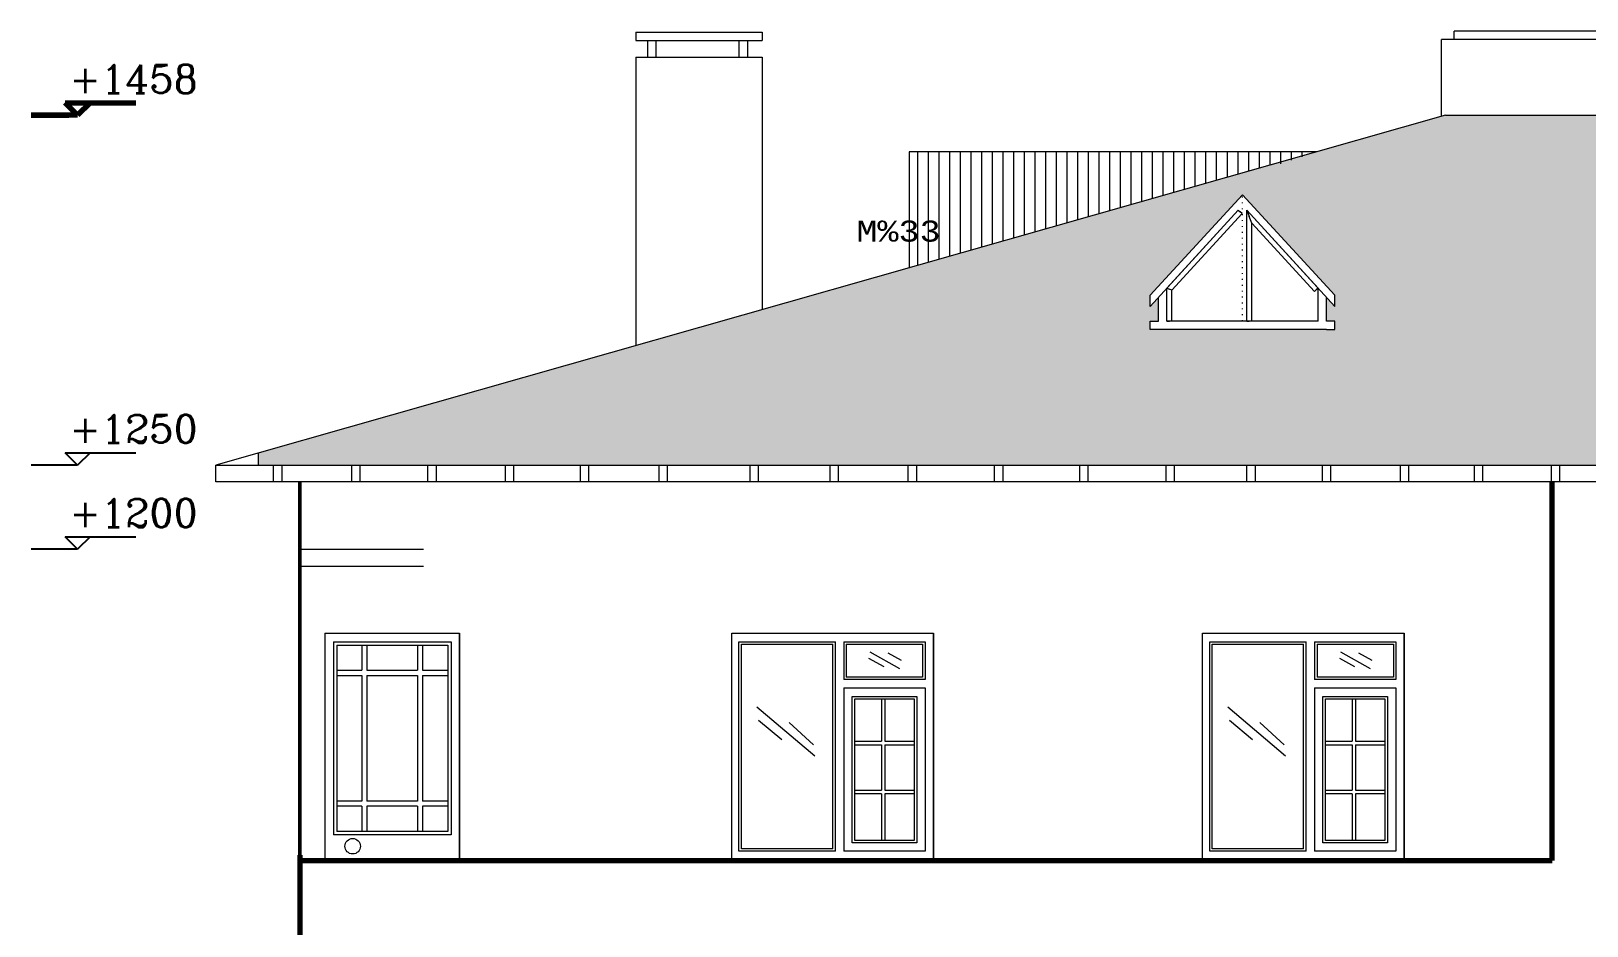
# Model space of a CAD drawing. Header units: millimetres. Extents: x 35860 to 71103, y -11298 to -8385.
# Drawn here: x 63281 to 64206, y -9587 to -9055 of the extents above; entities that cross this region are included whole.
import ezdxf
from ezdxf.enums import TextEntityAlignment as Align

# ---------------------------------------------------------------- set-up
doc = ezdxf.new("R2010")
doc.units = ezdxf.units.MM
doc.header["$MEASUREMENT"] = 0
doc.linetypes.add('NOKTA1', pattern=[3.5, 0.5, -3])
doc.layers.get('0').update_dxf_attribs({"lineweight": 15})
for name, color, linetype, lineweight in [('02', 2, 'Continuous', 20), ('03_Yazı', 1, 'Continuous', 30), ('05', 4, 'Continuous', 50), ('07', 3, 'Continuous', 70)]:
    doc.layers.add(name, color=color, linetype=linetype, lineweight=lineweight)
doc.layers.add('RAK', color=110, linetype='Continuous')
doc.styles.add('C', font='')
doc.styles.add('ROMANC', font='romanc', dxfattribs={"height": 0.11})
doc.styles.get('C').set_extended_font_data('Courier New Tur')

msp = doc.modelspace()

# ---------------------------------------------------------------- hatches: boundary and pattern name
h = msp.add_hatch()
h.set_pattern_fill('AR-RSHKE,_O', color=256, scale=0.075)
h.set_pattern_definition([(0, (39.932, 0), (48.5775, 22.86), [11.43, -9.525, 13.335, -5.715, 17.145, -7.62]), (0, (51.362, 0.952), (48.5775, 22.86), [9.525, -36.195, 7.62, -11.43]), (0, (74.222, -1.429), (48.5775, 22.86), [5.715, -59.055]), (90, (39.932, 0), (-16.1925, 22.86), [21.9075, -69.5325]), (90, (51.362, 0), (-16.1925, 22.86), [21.43125, -70.00875]), (90, (60.887, 0), (-16.1925, 22.86), [20.0025, -71.4375]), (90, (74.222, -1.429), (-16.1925, 22.86), [21.9075, -69.5325]), (90, (79.937, -1.429), (-16.1925, 22.86), [21.9075, -69.5325]), (90, (97.082, 0), (-16.1925, 22.86), [20.955, -70.485])])
h.paths.add_polyline_path([(64397.65, -9105.42), (64122.36, -9105.42), (63416.29, -9306.18), (63416.29, -9313.42), (65027.88, -9313.42), (65090.8, -9313.42)])
h.paths.add_polyline_path([(64416.55, -9212.36), (64471.55, -9152.78), (64526.55, -9212.36), (64526.55, -9219.15), (64521.55, -9213.69), (64521.55, -9227.78), (64526.55, -9227.78), (64526.55, -9232.78), (64521.55, -9232.78), (64421.55, -9232.78), (64416.55, -9232.78), (64416.55, -9227.78), (64421.55, -9227.78), (64421.55, -9213.69), (64416.55, -9219.15)], flags=16)
h.paths.add_polyline_path([(64429.55, -9209.4), (64429.55, -9227.78), (64471.55, -9227.78), (64471.55, -9164.15), (64471.26, -9163.88)], flags=0)
h.paths.add_polyline_path([(64474.05, -9161.85), (64516.55, -9208.23), (64514.34, -9210.26), (64477.05, -9169.57), (64477.05, -9227.78), (64474.05, -9227.78)], flags=0)
h.paths.add_polyline_path([(64056.55, -9212.36), (64056.55, -9219.15), (64051.55, -9213.69), (64051.55, -9227.78), (64056.55, -9227.78), (64056.55, -9232.78), (64051.55, -9232.78), (63951.55, -9232.78), (63946.55, -9232.78), (63946.55, -9227.78), (63951.55, -9227.78), (63951.55, -9213.69), (63946.55, -9219.15), (63946.55, -9212.36), (64001.55, -9152.78)], flags=16)
h.paths.add_polyline_path([(63959.55, -9209.4), (63959.55, -9227.78), (64001.55, -9227.78), (64001.55, -9164.15), (64001.26, -9163.88)], flags=0)
h.paths.add_polyline_path([(64046.55, -9208.23), (64044.34, -9210.26), (64007.05, -9169.57), (64007.05, -9227.78), (64004.05, -9227.78), (64004.05, -9161.85)], flags=0)

# ---------------------------------------------------------------- linework, layer by layer
for p, q in [((63640.8, -9055.94), (63640.8, -9060.94)), ((63640.8, -9055.94), (63715.8, -9055.94)), ((63715.8, -9055.94), (63715.8, -9060.94)), ((63640.8, -9060.94), (63715.8, -9060.94)), ((63647.78, -9070.94), (63647.78, -9060.94)), ((63652.78, -9070.94), (63652.78, -9060.94)), ((63702.23, -9070.94), (63702.23, -9060.94)), ((63707.23, -9070.94), (63707.23, -9060.94)), ((63640.8, -9070.94), (63715.8, -9070.94)), ((63640.8, -9070.94), (63640.8, -9242.34)), ((63715.8, -9070.94), (63715.8, -9221.02)), ((64122.36, -9105.42), (63390.8, -9313.42)), ((64122.36, -9105.42), (64397.65, -9105.42)), ((63416.29, -9313.42), (63416.29, -9306.18)), ((63390.8, -9323.42), (63390.8, -9313.42)), ((63390.8, -9313.42), (65027.88, -9313.42)), ((63399.14, -9313.42), (63421.64, -9313.42)), ((63425.29, -9323.42), (63425.29, -9313.42)), ((63430.29, -9323.42), (63430.29, -9313.42)), ((63471.73, -9323.42), (63471.73, -9313.42)), ((63476.73, -9323.42), (63476.73, -9313.42)), ((63517.08, -9323.42), (63517.08, -9313.42)), ((63522.08, -9323.42), (63522.08, -9313.42)), ((63563.16, -9323.42), (63563.16, -9313.42)), ((63568.16, -9323.42), (63568.16, -9313.42)), ((63607.79, -9323.42), (63607.79, -9313.42)), ((63612.79, -9323.42), (63612.79, -9313.42)), ((63654.59, -9323.42), (63654.59, -9313.42)), ((63659.59, -9323.42), (63659.59, -9313.42)), ((63708.65, -9323.42), (63708.65, -9313.42)), ((63713.65, -9323.42), (63713.65, -9313.42)), ((63756.27, -9323.42), (63756.27, -9313.42)), ((63761.27, -9323.42), (63761.27, -9313.42)), ((63802.75, -9323.42), (63802.75, -9313.42)), ((63807.75, -9323.42), (63807.75, -9313.42)), ((63854.14, -9323.42), (63854.14, -9313.42)), ((63859.14, -9323.42), (63859.14, -9313.42)), ((63904.7, -9323.42), (63904.7, -9313.42)), ((63909.7, -9323.42), (63909.7, -9313.42)), ((63956.09, -9323.42), (63956.09, -9313.42)), ((63961.09, -9323.42), (63961.09, -9313.42)), ((64004.21, -9323.42), (64004.21, -9313.42)), ((64009.21, -9323.42), (64009.21, -9313.42)), ((64049.06, -9323.42), (64049.06, -9313.42)), ((64054.06, -9323.42), (64054.06, -9313.42)), ((64095.55, -9323.42), (64095.55, -9313.42)), ((64100.55, -9323.42), (64100.55, -9313.42)), ((64139.59, -9323.42), (64139.59, -9313.42)), ((64144.59, -9323.42), (64144.59, -9313.42)), ((64185.27, -9323.42), (64185.27, -9313.42)), ((64190.27, -9323.42), (64190.27, -9313.42)), ((63440.8, -9323.42), (63390.8, -9323.42)), ((65040.8, -9323.42), (63440.8, -9323.42)), ((63281.03, -9363.42), (63303.53, -9363.42)), ((63440.8, -9363.42), (63514.43, -9363.42)), ((63440.8, -9373.42), (63514.43, -9373.42)), ((63455.8, -9413.42), (63535.8, -9413.42)), ((63455.8, -9413.42), (63535.8, -9413.42)), ((63455.8, -9413.42), (63535.8, -9413.42)), ((63455.8, -9413.42), (63455.8, -9548.42)), ((63460.8, -9418.42), (63460.8, -9533.23)), ((63460.8, -9418.42), (63530.8, -9418.42)), ((63460.8, -9418.42), (63460.8, -9533.23)), ((63460.8, -9418.42), (63530.8, -9418.42)), ((63460.8, -9418.42), (63460.8, -9533.23)), ((63460.8, -9418.42), (63530.8, -9418.42)), ((63530.8, -9418.42), (63530.8, -9533.23)), ((63530.8, -9418.42), (63530.8, -9533.23)), ((63530.8, -9418.42), (63530.8, -9533.23)), ((63535.8, -9548.42), (63535.8, -9413.42)), ((63535.8, -9548.42), (63535.8, -9413.42)), ((63535.8, -9548.04), (63535.8, -9413.42)), ((63535.8, -9548.42), (63535.8, -9413.42)), ((63535.8, -9548.42), (63535.8, -9413.42)), ((63535.8, -9548.04), (63535.8, -9413.42)), ((63535.8, -9413.42), (63535.8, -9548.42)), ((63535.8, -9413.42), (63535.8, -9548.42)), ((63535.8, -9413.42), (63535.8, -9548.42)), ((63697.8, -9548.42), (63697.8, -9413.42)), ((63697.8, -9548.42), (63697.8, -9413.42)), ((63697.8, -9548.04), (63697.8, -9413.42)), ((63697.8, -9413.42), (63817.8, -9413.42)), ((63702.06, -9471.42), (63702.06, -9418.42)), ((63702.06, -9471.42), (63702.06, -9418.42)), ((63702.06, -9471.42), (63702.06, -9418.42)), ((63702.06, -9418.42), (63759.41, -9418.42)), ((63703.56, -9466.42), (63703.56, -9419.92)), ((63703.56, -9466.42), (63703.56, -9419.92)), ((63703.56, -9419.92), (63757.91, -9419.92)), ((63703.56, -9466.42), (63703.56, -9419.92)), ((63717.8, -9413.42), (63817.8, -9413.42)), ((63717.8, -9413.42), (63817.8, -9413.42)), ((63722.06, -9418.42), (63759.41, -9418.42)), ((63722.06, -9418.42), (63759.41, -9418.42)), ((63723.56, -9419.92), (63757.91, -9419.92)), ((63723.56, -9419.92), (63757.91, -9419.92)), ((63757.91, -9463.92), (63757.91, -9419.92)), ((63757.91, -9463.92), (63757.91, -9419.92)), ((63757.91, -9463.92), (63757.91, -9419.92)), ((63759.41, -9468.92), (63759.41, -9418.42)), ((63759.41, -9468.92), (63759.41, -9418.42)), ((63759.41, -9468.92), (63759.41, -9418.42)), ((63764.41, -9418.42), (63764.41, -9440.92)), ((63764.41, -9418.42), (63812.8, -9418.42)), ((63764.41, -9418.42), (63764.41, -9440.92)), ((63764.41, -9418.42), (63812.8, -9418.42)), ((63764.41, -9418.42), (63764.41, -9440.92)), ((63764.41, -9418.42), (63812.8, -9418.42)), ((63765.91, -9419.92), (63765.91, -9439.42)), ((63765.91, -9419.92), (63811.3, -9419.92)), ((63765.91, -9419.92), (63765.91, -9439.42)), ((63765.91, -9419.92), (63811.3, -9419.92)), ((63765.91, -9419.92), (63765.91, -9439.42)), ((63765.91, -9419.92), (63811.3, -9419.92)), ((63811.3, -9419.92), (63811.3, -9439.42)), ((63811.3, -9419.92), (63811.3, -9439.42)), ((63811.3, -9419.92), (63811.3, -9439.42)), ((63812.8, -9418.42), (63812.8, -9440.92)), ((63812.8, -9418.42), (63812.8, -9440.92)), ((63812.8, -9418.42), (63812.8, -9440.92)), ((63817.8, -9413.42), (63817.8, -9548.42)), ((63817.8, -9413.42), (63817.8, -9545.92)), ((63817.8, -9548.42), (63817.8, -9413.42)), ((63817.8, -9413.42), (63817.8, -9548.42)), ((63817.8, -9413.42), (63817.8, -9545.92)), ((63817.8, -9548.42), (63817.8, -9413.42)), ((63817.8, -9413.42), (63817.8, -9548.42)), ((63817.8, -9413.42), (63817.8, -9545.92)), ((63817.8, -9548.42), (63817.8, -9413.42)), ((63817.8, -9413.42), (63817.8, -9548.42)), ((63817.8, -9413.42), (63817.8, -9545.92)), ((63817.8, -9548.42), (63817.8, -9413.42)), ((63817.8, -9413.42), (63817.8, -9548.42)), ((63817.8, -9413.42), (63817.8, -9545.92)), ((63817.8, -9548.42), (63817.8, -9413.42)), ((63817.8, -9413.42), (63817.8, -9548.42)), ((63817.8, -9413.42), (63817.8, -9545.92)), ((63817.8, -9548.42), (63817.8, -9413.42)), ((63817.8, -9413.42), (63817.8, -9548.42)), ((63817.8, -9413.42), (63817.8, -9548.42)), ((63817.8, -9413.42), (63817.8, -9548.42)), ((63817.8, -9413.42), (63817.8, -9548.42)), ((63817.8, -9413.42), (63817.8, -9548.42)), ((63817.8, -9413.42), (63817.8, -9548.42)), ((63977.8, -9548.42), (63977.8, -9413.42)), ((63977.8, -9548.42), (63977.8, -9413.42)), ((63977.8, -9548.04), (63977.8, -9413.42)), ((63977.8, -9413.42), (64097.8, -9413.42)), ((63982.06, -9471.42), (63982.06, -9418.42)), ((63982.06, -9471.42), (63982.06, -9418.42)), ((63982.06, -9471.42), (63982.06, -9418.42)), ((63982.06, -9418.42), (64039.41, -9418.42)), ((63983.56, -9466.42), (63983.56, -9419.92)), ((63983.56, -9466.42), (63983.56, -9419.92)), ((63983.56, -9419.92), (64037.91, -9419.92)), ((63983.56, -9466.42), (63983.56, -9419.92)), ((63997.8, -9413.42), (64097.8, -9413.42)), ((63997.8, -9413.42), (64097.8, -9413.42)), ((64002.06, -9418.42), (64039.41, -9418.42)), ((64002.06, -9418.42), (64039.41, -9418.42)), ((64003.56, -9419.92), (64037.91, -9419.92)), ((64003.56, -9419.92), (64037.91, -9419.92)), ((64037.91, -9463.92), (64037.91, -9419.92)), ((64037.91, -9463.92), (64037.91, -9419.92)), ((64037.91, -9463.92), (64037.91, -9419.92)), ((64039.41, -9468.92), (64039.41, -9418.42)), ((64039.41, -9468.92), (64039.41, -9418.42)), ((64039.41, -9468.92), (64039.41, -9418.42)), ((64044.41, -9418.42), (64044.41, -9440.92)), ((64044.41, -9418.42), (64092.8, -9418.42)), ((64044.41, -9418.42), (64044.41, -9440.92)), ((64044.41, -9418.42), (64092.8, -9418.42)), ((64044.41, -9418.42), (64044.41, -9440.92)), ((64044.41, -9418.42), (64092.8, -9418.42)), ((64045.91, -9419.92), (64045.91, -9439.42)), ((64045.91, -9419.92), (64091.3, -9419.92)), ((64045.91, -9419.92), (64045.91, -9439.42)), ((64045.91, -9419.92), (64091.3, -9419.92)), ((64045.91, -9419.92), (64045.91, -9439.42)), ((64045.91, -9419.92), (64091.3, -9419.92)), ((64091.3, -9419.92), (64091.3, -9439.42)), ((64091.3, -9419.92), (64091.3, -9439.42)), ((64091.3, -9419.92), (64091.3, -9439.42)), ((64092.8, -9418.42), (64092.8, -9440.92)), ((64092.8, -9418.42), (64092.8, -9440.92)), ((64092.8, -9418.42), (64092.8, -9440.92)), ((64097.8, -9413.42), (64097.8, -9548.42)), ((64097.8, -9413.42), (64097.8, -9545.92)), ((64097.8, -9548.42), (64097.8, -9413.42)), ((64097.8, -9413.42), (64097.8, -9548.42)), ((64097.8, -9413.42), (64097.8, -9545.92)), ((64097.8, -9548.42), (64097.8, -9413.42)), ((64097.8, -9413.42), (64097.8, -9548.42)), ((64097.8, -9413.42), (64097.8, -9545.92)), ((64097.8, -9548.42), (64097.8, -9413.42)), ((63462.8, -9420.42), (63462.8, -9531.23)), ((63462.8, -9420.42), (63528.8, -9420.42)), ((63462.8, -9420.42), (63462.8, -9531.23)), ((63462.8, -9420.42), (63528.8, -9420.42)), ((63462.8, -9420.42), (63462.8, -9531.23)), ((63462.8, -9420.42), (63528.8, -9420.42)), ((63477.8, -9420.42), (63477.8, -9435.42)), ((63477.8, -9420.42), (63477.8, -9435.42)), ((63477.8, -9420.42), (63477.8, -9435.42)), ((63480.8, -9420.42), (63480.8, -9435.42)), ((63480.8, -9420.42), (63480.8, -9435.42)), ((63480.8, -9420.42), (63480.8, -9435.42)), ((63510.8, -9420.42), (63510.8, -9435.42)), ((63510.8, -9420.42), (63510.8, -9435.42)), ((63510.8, -9420.42), (63510.8, -9435.42)), ((63513.8, -9420.42), (63513.8, -9435.42)), ((63513.8, -9420.42), (63513.8, -9435.42)), ((63513.8, -9420.42), (63513.8, -9435.42)), ((63528.8, -9420.42), (63528.8, -9531.23)), ((63528.8, -9420.42), (63528.8, -9531.23)), ((63528.8, -9420.42), (63528.8, -9531.23)), ((63788.34, -9433.27), (63779.38, -9428.42)), ((63797.78, -9434.48), (63780.1, -9424.55)), ((63798.75, -9429.63), (63790.76, -9425.28)), ((64068.34, -9433.27), (64059.38, -9428.42)), ((64077.78, -9434.48), (64060.1, -9424.55)), ((64078.75, -9429.63), (64070.76, -9425.28)), ((63462.8, -9435.42), (63477.8, -9435.42)), ((63462.8, -9435.42), (63477.8, -9435.42)), ((63462.8, -9435.42), (63477.8, -9435.42)), ((63462.8, -9438.42), (63477.8, -9438.42)), ((63462.8, -9438.42), (63477.8, -9438.42)), ((63462.8, -9438.42), (63477.8, -9438.42)), ((63477.8, -9438.42), (63477.8, -9513.23)), ((63477.8, -9438.42), (63477.8, -9513.23)), ((63477.8, -9438.42), (63477.8, -9513.23)), ((63480.8, -9435.42), (63510.8, -9435.42)), ((63480.8, -9435.42), (63510.8, -9435.42)), ((63480.8, -9435.42), (63510.8, -9435.42)), ((63480.8, -9438.42), (63480.8, -9513.23)), ((63480.8, -9438.42), (63510.8, -9438.42)), ((63480.8, -9438.42), (63480.8, -9513.23)), ((63480.8, -9438.42), (63510.8, -9438.42)), ((63480.8, -9438.42), (63480.8, -9513.23)), ((63480.8, -9438.42), (63510.8, -9438.42)), ((63510.8, -9438.42), (63510.8, -9513.23)), ((63510.8, -9438.42), (63510.8, -9513.23)), ((63510.8, -9438.42), (63510.8, -9513.23)), ((63513.8, -9435.42), (63528.8, -9435.42)), ((63513.8, -9435.42), (63528.8, -9435.42)), ((63513.8, -9435.42), (63528.8, -9435.42)), ((63513.8, -9438.42), (63513.8, -9513.23)), ((63513.8, -9438.42), (63528.8, -9438.42)), ((63513.8, -9438.42), (63513.8, -9513.23)), ((63513.8, -9438.42), (63528.8, -9438.42)), ((63513.8, -9438.42), (63513.8, -9513.23)), ((63513.8, -9438.42), (63528.8, -9438.42)), ((63757.91, -9541.54), (63757.91, -9447.42)), ((63757.91, -9541.54), (63757.91, -9447.42)), ((63757.91, -9541.54), (63757.91, -9447.42)), ((63759.41, -9543.04), (63759.41, -9445.92)), ((63759.41, -9543.04), (63759.41, -9445.92)), ((63759.41, -9543.04), (63759.41, -9445.92)), ((63812.8, -9440.92), (63764.41, -9440.92)), ((63812.8, -9440.92), (63764.41, -9440.92)), ((63812.8, -9440.92), (63764.41, -9440.92)), ((63764.41, -9445.92), (63764.41, -9543.04)), ((63764.41, -9445.92), (63812.8, -9445.92)), ((63764.41, -9445.92), (63764.41, -9543.04)), ((63764.41, -9445.92), (63812.8, -9445.92)), ((63764.41, -9445.92), (63764.41, -9543.04)), ((63764.41, -9445.92), (63812.8, -9445.92)), ((63811.3, -9439.42), (63765.91, -9439.42)), ((63811.3, -9439.42), (63765.91, -9439.42)), ((63811.3, -9439.42), (63765.91, -9439.42)), ((63812.8, -9445.92), (63812.8, -9543.04)), ((63812.8, -9445.92), (63812.8, -9543.04)), ((63812.8, -9445.92), (63812.8, -9543.04)), ((64037.91, -9541.54), (64037.91, -9447.42)), ((64037.91, -9541.54), (64037.91, -9447.42)), ((64037.91, -9541.54), (64037.91, -9447.42)), ((64039.41, -9543.04), (64039.41, -9445.92)), ((64039.41, -9543.04), (64039.41, -9445.92)), ((64039.41, -9543.04), (64039.41, -9445.92)), ((64092.8, -9440.92), (64044.41, -9440.92)), ((64092.8, -9440.92), (64044.41, -9440.92)), ((64092.8, -9440.92), (64044.41, -9440.92)), ((64044.41, -9445.92), (64044.41, -9543.04)), ((64044.41, -9445.92), (64092.8, -9445.92)), ((64044.41, -9445.92), (64044.41, -9543.04)), ((64044.41, -9445.92), (64092.8, -9445.92)), ((64044.41, -9445.92), (64044.41, -9543.04)), ((64044.41, -9445.92), (64092.8, -9445.92)), ((64091.3, -9439.42), (64045.91, -9439.42)), ((64091.3, -9439.42), (64045.91, -9439.42)), ((64091.3, -9439.42), (64045.91, -9439.42)), ((64092.8, -9445.92), (64092.8, -9543.04)), ((64092.8, -9445.92), (64092.8, -9543.04)), ((64092.8, -9445.92), (64092.8, -9543.04)), ((63769.41, -9538.04), (63769.41, -9450.92)), ((63769.41, -9450.92), (63807.8, -9450.92)), ((63769.41, -9538.04), (63769.41, -9450.92)), ((63769.41, -9450.92), (63807.8, -9450.92)), ((63769.41, -9538.04), (63769.41, -9450.92)), ((63769.41, -9450.92), (63807.8, -9450.92)), ((63770.91, -9536.54), (63770.91, -9452.42)), ((63770.91, -9452.42), (63806.3, -9452.42)), ((63770.91, -9536.54), (63770.91, -9452.42)), ((63770.91, -9452.42), (63806.3, -9452.42)), ((63770.91, -9536.54), (63770.91, -9452.42)), ((63770.91, -9452.42), (63806.3, -9452.42)), ((63786.86, -9452.42), (63786.86, -9477.64)), ((63786.86, -9452.42), (63786.86, -9477.64)), ((63786.86, -9452.42), (63786.86, -9477.64)), ((63788.86, -9452.42), (63788.86, -9477.64)), ((63788.86, -9452.42), (63788.86, -9477.64)), ((63788.86, -9452.42), (63788.86, -9477.64)), ((63806.3, -9452.42), (63806.3, -9536.54)), ((63806.3, -9452.42), (63806.3, -9536.54)), ((63806.3, -9452.42), (63806.3, -9536.54)), ((63807.8, -9450.92), (63807.8, -9538.04)), ((63807.8, -9450.92), (63807.8, -9538.04)), ((63807.8, -9450.92), (63807.8, -9538.04)), ((64049.41, -9538.04), (64049.41, -9450.92)), ((64049.41, -9450.92), (64087.8, -9450.92)), ((64049.41, -9538.04), (64049.41, -9450.92)), ((64049.41, -9450.92), (64087.8, -9450.92)), ((64049.41, -9538.04), (64049.41, -9450.92)), ((64049.41, -9450.92), (64087.8, -9450.92)), ((64050.91, -9536.54), (64050.91, -9452.42)), ((64050.91, -9452.42), (64086.3, -9452.42)), ((64050.91, -9536.54), (64050.91, -9452.42)), ((64050.91, -9452.42), (64086.3, -9452.42)), ((64050.91, -9536.54), (64050.91, -9452.42)), ((64050.91, -9452.42), (64086.3, -9452.42)), ((64066.86, -9452.42), (64066.86, -9477.64)), ((64066.86, -9452.42), (64066.86, -9477.64)), ((64066.86, -9452.42), (64066.86, -9477.64)), ((64068.86, -9452.42), (64068.86, -9477.64)), ((64068.86, -9452.42), (64068.86, -9477.64)), ((64068.86, -9452.42), (64068.86, -9477.64)), ((64086.3, -9452.42), (64086.3, -9536.54)), ((64086.3, -9452.42), (64086.3, -9536.54)), ((64086.3, -9452.42), (64086.3, -9536.54)), ((64087.8, -9450.92), (64087.8, -9538.04)), ((64087.8, -9450.92), (64087.8, -9538.04)), ((64087.8, -9450.92), (64087.8, -9538.04)), ((63702.06, -9543.04), (63702.06, -9458.42)), ((63702.06, -9543.04), (63702.06, -9458.42)), ((63702.06, -9543.04), (63702.06, -9458.42)), ((63703.56, -9541.54), (63703.56, -9459.92)), ((63703.56, -9541.54), (63703.56, -9459.92)), ((63703.56, -9541.54), (63703.56, -9459.92)), ((63747.16, -9486.53), (63712.76, -9457.24)), ((63727.54, -9476.85), (63713.73, -9465.23)), ((63982.06, -9543.04), (63982.06, -9458.42)), ((63982.06, -9543.04), (63982.06, -9458.42)), ((63982.06, -9543.04), (63982.06, -9458.42)), ((63983.56, -9541.54), (63983.56, -9459.92)), ((63983.56, -9541.54), (63983.56, -9459.92)), ((63983.56, -9541.54), (63983.56, -9459.92)), ((64027.16, -9486.53), (63992.76, -9457.24)), ((64007.54, -9476.85), (63993.73, -9465.23)), ((63746.43, -9479.75), (63731.9, -9466.44)), ((64026.43, -9479.75), (64011.9, -9466.44)), ((63770.91, -9477.64), (63786.86, -9477.64)), ((63770.91, -9477.64), (63786.86, -9477.64)), ((63770.91, -9477.64), (63786.86, -9477.64)), ((63770.91, -9479.64), (63786.86, -9479.64)), ((63770.91, -9479.64), (63786.86, -9479.64)), ((63770.91, -9479.64), (63786.86, -9479.64)), ((63786.86, -9479.64), (63786.86, -9506.73)), ((63786.86, -9479.64), (63786.86, -9506.73)), ((63786.86, -9479.64), (63786.86, -9506.73)), ((63788.86, -9477.64), (63806.3, -9477.64)), ((63788.86, -9477.64), (63806.3, -9477.64)), ((63788.86, -9477.64), (63806.3, -9477.64)), ((63788.86, -9479.64), (63788.86, -9506.73)), ((63788.86, -9479.64), (63806.3, -9479.64)), ((63788.86, -9479.64), (63788.86, -9506.73)), ((63788.86, -9479.64), (63806.3, -9479.64)), ((63788.86, -9479.64), (63788.86, -9506.73)), ((63788.86, -9479.64), (63806.3, -9479.64)), ((64050.91, -9477.64), (64066.86, -9477.64)), ((64050.91, -9477.64), (64066.86, -9477.64)), ((64050.91, -9477.64), (64066.86, -9477.64)), ((64050.91, -9479.64), (64066.86, -9479.64)), ((64050.91, -9479.64), (64066.86, -9479.64)), ((64050.91, -9479.64), (64066.86, -9479.64)), ((64066.86, -9479.64), (64066.86, -9506.73)), ((64066.86, -9479.64), (64066.86, -9506.73)), ((64066.86, -9479.64), (64066.86, -9506.73)), ((64068.86, -9477.64), (64086.3, -9477.64)), ((64068.86, -9477.64), (64086.3, -9477.64)), ((64068.86, -9477.64), (64086.3, -9477.64)), ((64068.86, -9479.64), (64068.86, -9506.73)), ((64068.86, -9479.64), (64086.3, -9479.64)), ((64068.86, -9479.64), (64068.86, -9506.73)), ((64068.86, -9479.64), (64086.3, -9479.64)), ((64068.86, -9479.64), (64068.86, -9506.73)), ((64068.86, -9479.64), (64086.3, -9479.64)), ((63770.91, -9506.73), (63786.86, -9506.73)), ((63770.91, -9506.73), (63786.86, -9506.73)), ((63770.91, -9506.73), (63786.86, -9506.73)), ((63786.86, -9508.87), (63770.91, -9508.87)), ((63786.86, -9508.87), (63770.91, -9508.87)), ((63786.86, -9508.87), (63770.91, -9508.87)), ((63786.86, -9508.87), (63786.86, -9536.54)), ((63786.86, -9508.87), (63786.86, -9536.54)), ((63786.86, -9508.87), (63786.86, -9536.54)), ((63788.86, -9506.73), (63806.39, -9506.73)), ((63788.86, -9506.73), (63806.39, -9506.73)), ((63788.86, -9506.73), (63806.39, -9506.73)), ((63788.86, -9508.87), (63788.86, -9536.54)), ((63806.3, -9508.87), (63788.86, -9508.87)), ((63788.86, -9508.87), (63788.86, -9536.54)), ((63806.3, -9508.87), (63788.86, -9508.87)), ((63788.86, -9508.87), (63788.86, -9536.54)), ((63806.3, -9508.87), (63788.86, -9508.87)), ((64050.91, -9506.73), (64066.86, -9506.73)), ((64050.91, -9506.73), (64066.86, -9506.73)), ((64050.91, -9506.73), (64066.86, -9506.73)), ((64066.86, -9508.87), (64050.91, -9508.87)), ((64066.86, -9508.87), (64050.91, -9508.87)), ((64066.86, -9508.87), (64050.91, -9508.87)), ((64066.86, -9508.87), (64066.86, -9536.54)), ((64066.86, -9508.87), (64066.86, -9536.54)), ((64066.86, -9508.87), (64066.86, -9536.54)), ((64068.86, -9506.73), (64086.39, -9506.73)), ((64068.86, -9506.73), (64086.39, -9506.73)), ((64068.86, -9506.73), (64086.39, -9506.73)), ((64068.86, -9508.87), (64068.86, -9536.54)), ((64086.3, -9508.87), (64068.86, -9508.87)), ((64068.86, -9508.87), (64068.86, -9536.54)), ((64086.3, -9508.87), (64068.86, -9508.87)), ((64068.86, -9508.87), (64068.86, -9536.54)), ((64086.3, -9508.87), (64068.86, -9508.87)), ((63477.8, -9513.23), (63462.8, -9513.23)), ((63477.8, -9513.23), (63462.8, -9513.23)), ((63477.8, -9513.23), (63462.8, -9513.23)), ((63477.8, -9516.23), (63462.8, -9516.23)), ((63477.8, -9516.23), (63462.8, -9516.23)), ((63477.8, -9516.23), (63462.8, -9516.23)), ((63477.8, -9516.23), (63477.8, -9531.23)), ((63477.8, -9516.23), (63477.8, -9531.23)), ((63477.8, -9516.23), (63477.8, -9531.23)), ((63510.8, -9513.23), (63480.8, -9513.23)), ((63510.8, -9513.23), (63480.8, -9513.23)), ((63510.8, -9513.23), (63480.8, -9513.23)), ((63510.8, -9516.23), (63480.8, -9516.23)), ((63480.8, -9516.23), (63480.8, -9531.23)), ((63510.8, -9516.23), (63480.8, -9516.23)), ((63480.8, -9516.23), (63480.8, -9531.23)), ((63510.8, -9516.23), (63480.8, -9516.23)), ((63480.8, -9516.23), (63480.8, -9531.23)), ((63510.8, -9516.23), (63510.8, -9531.23)), ((63510.8, -9516.23), (63510.8, -9531.23)), ((63510.8, -9516.23), (63510.8, -9531.23)), ((63528.8, -9513.23), (63513.8, -9513.23)), ((63528.8, -9513.23), (63513.8, -9513.23)), ((63528.8, -9513.23), (63513.8, -9513.23)), ((63513.8, -9516.23), (63513.8, -9531.23)), ((63528.8, -9516.23), (63513.8, -9516.23)), ((63513.8, -9516.23), (63513.8, -9531.23)), ((63528.8, -9516.23), (63513.8, -9516.23)), ((63513.8, -9516.23), (63513.8, -9531.23)), ((63528.8, -9516.23), (63513.8, -9516.23)), ((63530.8, -9533.23), (63460.8, -9533.23)), ((63530.8, -9533.23), (63460.8, -9533.23)), ((63530.8, -9533.23), (63460.8, -9533.23)), ((63528.8, -9531.23), (63462.8, -9531.23)), ((63528.8, -9531.23), (63462.8, -9531.23)), ((63528.8, -9531.23), (63462.8, -9531.23)), ((63807.8, -9538.04), (63769.41, -9538.04)), ((63807.8, -9538.04), (63769.41, -9538.04)), ((63807.8, -9538.04), (63769.41, -9538.04)), ((63806.3, -9536.54), (63770.91, -9536.54)), ((63806.3, -9536.54), (63770.91, -9536.54)), ((63806.3, -9536.54), (63770.91, -9536.54)), ((64087.8, -9538.04), (64049.41, -9538.04)), ((64087.8, -9538.04), (64049.41, -9538.04)), ((64087.8, -9538.04), (64049.41, -9538.04)), ((64086.3, -9536.54), (64050.91, -9536.54)), ((64086.3, -9536.54), (64050.91, -9536.54)), ((64086.3, -9536.54), (64050.91, -9536.54)), ((63759.41, -9543.04), (63702.06, -9543.04)), ((63757.91, -9541.54), (63703.56, -9541.54)), ((63759.41, -9543.04), (63722.06, -9543.04)), ((63759.41, -9543.04), (63722.06, -9543.04)), ((63757.91, -9541.54), (63723.56, -9541.54)), ((63757.91, -9541.54), (63723.56, -9541.54)), ((63812.8, -9543.04), (63764.41, -9543.04)), ((63812.8, -9543.04), (63764.41, -9543.04)), ((63812.8, -9543.04), (63764.41, -9543.04)), ((64039.41, -9543.04), (63982.06, -9543.04)), ((64037.91, -9541.54), (63983.56, -9541.54)), ((64039.41, -9543.04), (64002.06, -9543.04)), ((64039.41, -9543.04), (64002.06, -9543.04)), ((64037.91, -9541.54), (64003.56, -9541.54)), ((64037.91, -9541.54), (64003.56, -9541.54)), ((64092.8, -9543.04), (64044.41, -9543.04)), ((64092.8, -9543.04), (64044.41, -9543.04)), ((64092.8, -9543.04), (64044.41, -9543.04))]:
    msp.add_line(p, q)
msp.add_circle((63472.28, -9540.01), 4.6)
msp.add_circle((63472.28, -9540.01), 4.6)
msp.add_circle((63472.28, -9540.01), 4.6)
at = {"layer": '02'}
for p, q in [((64392.51, -9055.42), (64127.51, -9055.42)), ((64127.51, -9060.42), (64127.51, -9055.42)), ((64120.01, -9106.09), (64120.01, -9060.42)), ((64400.01, -9060.42), (64120.01, -9060.42)), ((64045.7, -9127.22), (63803.28, -9127.22)), ((63803.28, -9127.22), (63803.28, -9196.15)), ((63808.38, -9194.69), (63808.38, -9127.22)), ((63814.73, -9192.89), (63814.73, -9127.22)), ((63821.08, -9191.08), (63821.08, -9127.22)), ((63827.43, -9189.28), (63827.43, -9127.22)), ((63833.78, -9187.47), (63833.78, -9127.22)), ((63840.13, -9185.67), (63840.13, -9127.22)), ((63846.48, -9183.86), (63846.48, -9127.22)), ((63852.83, -9182.06), (63852.83, -9127.22)), ((63859.18, -9180.25), (63859.18, -9127.22)), ((63865.53, -9178.45), (63865.53, -9127.22)), ((63871.88, -9176.64), (63871.88, -9127.22)), ((63878.23, -9174.83), (63878.23, -9127.22)), ((63884.58, -9173.03), (63884.58, -9127.22)), ((63890.93, -9171.22), (63890.93, -9127.22)), ((63897.28, -9169.42), (63897.28, -9127.22)), ((63903.63, -9167.61), (63903.63, -9127.22)), ((63909.98, -9165.81), (63909.98, -9127.22)), ((63916.33, -9164), (63916.33, -9127.22)), ((63922.68, -9162.2), (63922.68, -9127.22)), ((63929.03, -9160.39), (63929.03, -9127.22)), ((63935.38, -9158.59), (63935.38, -9127.22)), ((63941.73, -9156.78), (63941.73, -9127.22)), ((63948.08, -9154.97), (63948.08, -9127.22)), ((63954.43, -9153.17), (63954.43, -9127.22)), ((63960.78, -9151.36), (63960.78, -9127.22)), ((63967.13, -9149.56), (63967.13, -9127.22)), ((63973.48, -9147.75), (63973.48, -9127.22)), ((63979.83, -9145.95), (63979.83, -9127.22)), ((63986.18, -9144.14), (63986.18, -9127.22)), ((63992.53, -9142.34), (63992.53, -9127.22)), ((63998.88, -9140.53), (63998.88, -9127.22)), ((64005.23, -9138.73), (64005.23, -9127.22)), ((64011.58, -9136.92), (64011.58, -9127.22)), ((64017.93, -9135.11), (64017.93, -9127.22)), ((64024.28, -9134.29), (64024.28, -9127.22)), ((64030.63, -9132.19), (64030.63, -9127.22)), ((64036.98, -9130.1), (64036.98, -9127.22)), ((64043.33, -9128), (64043.33, -9127.22)), ((64001.55, -9152.78), (63946.55, -9212.36)), ((64001.55, -9152.78), (64056.55, -9212.36)), ((63999.05, -9161.85), (63946.55, -9219.15)), ((63956.55, -9208.23), (63999.05, -9161.85)), ((63959.55, -9209.4), (64001.26, -9163.88)), ((63999.05, -9161.85), (64000.16, -9162.87)), ((64001.26, -9163.88), (64000.16, -9162.87)), ((64004.05, -9227.78), (64004.05, -9161.85)), ((64004.05, -9161.85), (64046.55, -9208.23)), ((64004.05, -9161.85), (64005.55, -9165.71)), ((64004.05, -9227.78), (64004.05, -9161.85)), ((64004.05, -9161.85), (64056.55, -9219.15)), ((64007.05, -9169.57), (64005.55, -9165.71)), ((64007.05, -9227.78), (64007.05, -9169.57)), ((64007.05, -9169.57), (64044.34, -9210.26)), ((63946.55, -9219.15), (63946.55, -9212.36)), ((63951.55, -9227.78), (63951.55, -9213.69)), ((63956.55, -9227.78), (63956.55, -9208.23)), ((63956.55, -9208.23), (63958.05, -9208.82)), ((63956.55, -9227.78), (63956.55, -9208.23)), ((63959.55, -9209.4), (63958.05, -9208.82)), ((63959.55, -9227.78), (63959.55, -9209.4)), ((64044.34, -9210.26), (64045.45, -9209.25)), ((64046.55, -9208.23), (64045.45, -9209.25)), ((64046.55, -9227.78), (64046.55, -9208.23)), ((64051.55, -9227.78), (64051.55, -9213.69)), ((64056.55, -9219.15), (64056.55, -9212.36)), ((63946.55, -9227.78), (63951.55, -9227.78)), ((63946.55, -9232.78), (63946.55, -9227.78)), ((63951.55, -9232.78), (63946.55, -9232.78)), ((64051.55, -9232.78), (63951.55, -9232.78)), ((63956.55, -9227.78), (63958.05, -9227.78)), ((64046.55, -9227.78), (63956.55, -9227.78)), ((63959.55, -9227.78), (63958.05, -9227.78)), ((64004.05, -9227.78), (64005.55, -9227.78)), ((64007.05, -9227.78), (64005.55, -9227.78)), ((64056.55, -9227.78), (64051.55, -9227.78)), ((64051.55, -9232.78), (64056.55, -9232.78)), ((64056.55, -9232.78), (64056.55, -9227.78))]:
    msp.add_line(p, q, dxfattribs=at)
at = {"layer": '02', "linetype": 'NOKTA1'}
msp.add_line((64001.55, -9227.78), (64001.55, -9152.78), dxfattribs=at)
at = {"layer": '05'}
for p, q in [((63440.8, -9363.42), (63440.8, -9323.42)), ((63440.8, -9545.41), (63440.8, -9360.41))]:
    msp.add_line(p, q, dxfattribs=at)
at = {"layer": '07'}
for p, q in [((63281.03, -9105.42), (63303.53, -9105.42)), ((63308.71, -9105.42), (63281.03, -9105.42)), ((63301.34, -9098.05), (63343.27, -9098.05)), ((63301.34, -9098.05), (63343.27, -9098.05)), ((63308.71, -9105.42), (63301.34, -9098.05)), ((63316.08, -9098.05), (63308.71, -9105.42)), ((64185.8, -9548.42), (64185.8, -9323.42)), ((63440.8, -9545.41), (63440.8, -9685.41)), ((63440.8, -9548.42), (64185.8, -9548.42))]:
    msp.add_line(p, q, dxfattribs=at)
at = {"layer": 'RAK'}
for p, q in [((63301.34, -9306.05), (63343.27, -9306.05)), ((63301.34, -9306.05), (63343.27, -9306.05)), ((63308.71, -9313.42), (63301.34, -9306.05)), ((63316.08, -9306.05), (63308.71, -9313.42)), ((63308.71, -9313.42), (63281.03, -9313.42)), ((63308.71, -9363.42), (63281.03, -9363.42)), ((63301.34, -9356.05), (63343.27, -9356.05)), ((63301.34, -9356.05), (63343.27, -9356.05)), ((63308.71, -9363.42), (63301.34, -9356.05)), ((63316.08, -9356.05), (63308.71, -9363.42))]:
    msp.add_line(p, q, dxfattribs=at)

# ---------------------------------------------------------------- texts
at = {"layer": '03_Yazı', "style": 'ROMANC'}
for s, p in [('+1458', (63303.83, -9092.25)), ('+1250', (63303.83, -9300.25)), ('+1200', (63303.83, -9350.25))]:
    msp.add_text(s, height=16.8, dxfattribs=at).set_placement(p)
at = {"layer": '03_Yazı', "style": 'C'}
msp.add_attdef('M%33', text='A:10.00m2', height=12.5, dxfattribs=at).set_placement((63796.94, -9174.3), align=Align.MIDDLE_CENTER)

doc.saveas('drawing.dxf')
